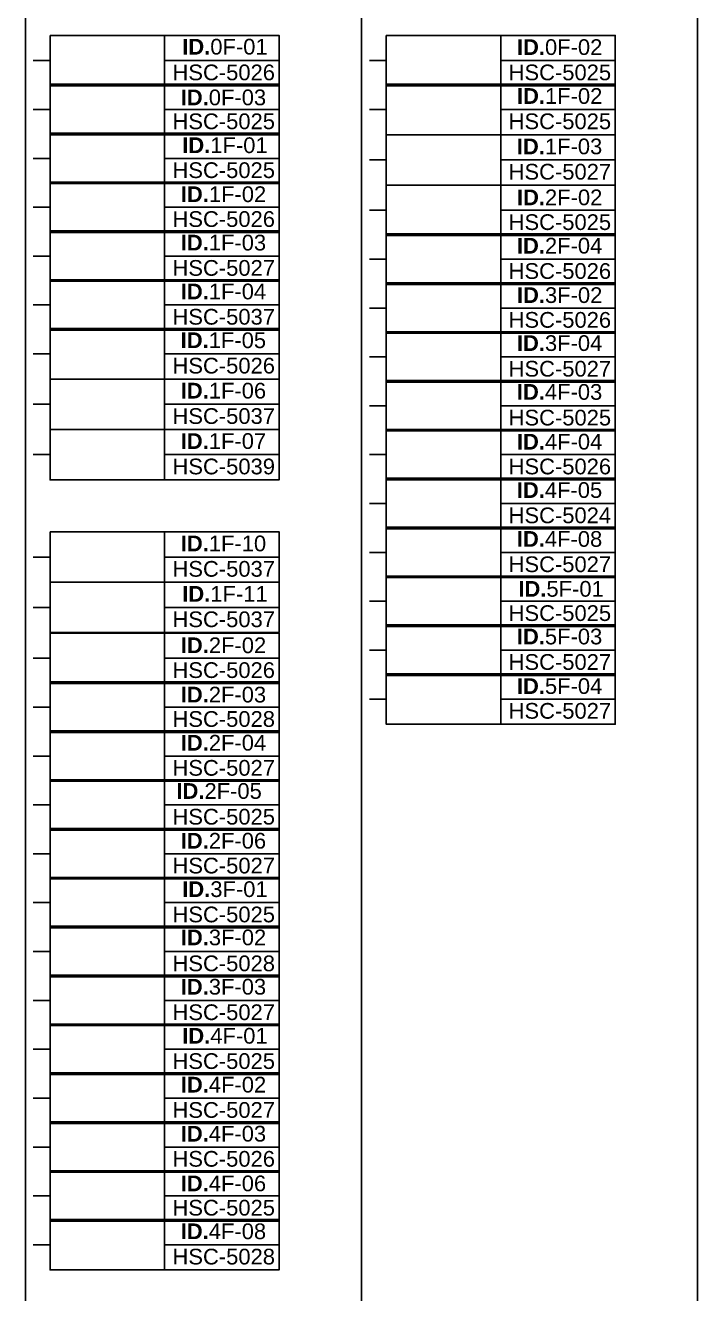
# Model space of a CAD drawing. Header units: metres. Extents: x -325 to 301, y -147 to 149.
# Drawn here: x -117.77 to -97.77, y -4.68 to 33.05 of the extents above; entities that cross this region are included whole.
import ezdxf

# ---------------------------------------------------------------- set-up
doc = ezdxf.new("R2010")
doc.units = ezdxf.units.M
for name, color, linetype in [('A-KEYPLAN DETAILS POINT', 3, 'Continuous'), ('A-KEYPLAN_HATCH', 7, 'Continuous'), ('A_TEXT_2', 7, 'Continuous')]:
    doc.layers.add(name, color=color, linetype=linetype)
doc.layers.add('A-KEYPLAN ID', color=7, linetype='Continuous', true_color=0x7f3f00)
doc.styles.get("Standard").update_dxf_attribs({"font": 'arial.ttf'})

# ---------------------------------------------------------------- blocks, each defined once
blk = doc.blocks.new('0F_1_QAD')
at = {"layer": 'A-KEYPLAN DETAILS POINT'}
blk.add_lwpolyline([(0, 0), (-0.5, 0)], dxfattribs=at)
at = {"layer": 'A-KEYPLAN ID'}
for points in [[(0, 0.75), (3.408, 0.75), (3.408, -0.75), (0, -0.75)], [(3.408, 0.75), (6.816, 0.75), (6.816, 0), (3.408, 0)], [(3.408, 0), (6.816, 0), (6.816, -0.75), (3.408, -0.75)]]:
    blk.add_lwpolyline(points, close=True, dxfattribs=at)
at = {"layer": 'A_TEXT_2', "attachment_point": 1}
for s, insert, char_height in [('\\pi0.17352;{\\fArial|b1|i0|c0|p34;ID.}0F-01', (3.759, 0.647), 0.46757), ('HSC-5026', (3.642, -0.118), 0.4676)]:
    blk.add_mtext_dynamic_manual_height_columns(s, width=2.72351, gutter_width=2.805, heights=[0], dxfattribs=dict(at, insert=insert, char_height=char_height))
blk = doc.blocks.new('0F_3_QAD')
at = {"layer": 'A-KEYPLAN DETAILS POINT'}
blk.add_lwpolyline([(0, 0), (-0.5, 0)], dxfattribs=at)
at = {"layer": 'A-KEYPLAN ID'}
for points in [[(0, 0.75), (3.408, 0.75), (3.408, -0.75), (0, -0.75)], [(3.408, 0.75), (6.816, 0.75), (6.816, 0), (3.408, 0)], [(3.408, 0), (6.816, 0), (6.816, -0.75), (3.408, -0.75)]]:
    blk.add_lwpolyline(points, close=True, dxfattribs=at)
at = {"layer": 'A_TEXT_2', "attachment_point": 1}
for s, insert, char_height in [('\\pi0.12839;{\\fArial|b1|i0|c0|p34;ID.}0F-03', (3.759, 0.593), 0.46757), ('HSC-5025', (3.642, -0.118), 0.4676)]:
    blk.add_mtext_dynamic_manual_height_columns(s, width=2.72351, gutter_width=2.805, heights=[0], dxfattribs=dict(at, insert=insert, char_height=char_height))
blk = doc.blocks.new('0F_2_TWQ')
at = {"layer": 'A-KEYPLAN DETAILS POINT'}
blk.add_lwpolyline([(0, 0), (-0.5, 0)], dxfattribs=at)
at = {"layer": 'A-KEYPLAN ID'}
for points in [[(0, 0.75), (3.408, 0.75), (3.408, -0.75), (0, -0.75)], [(3.408, 0.75), (6.816, 0.75), (6.816, 0), (3.408, 0)], [(3.408, 0), (6.816, 0), (6.816, -0.75), (3.408, -0.75)]]:
    blk.add_lwpolyline(points, close=True, dxfattribs=at)
at = {"layer": 'A_TEXT_2', "attachment_point": 1}
for s, insert, char_height in [('\\pi0.13079;{\\fArial|b1|i0|c0|p34;ID.}0F-02', (3.759, 0.635), 0.46757), ('HSC-5025', (3.642, -0.118), 0.4676)]:
    blk.add_mtext_dynamic_manual_height_columns(s, width=2.72351, gutter_width=2.805, heights=[0], dxfattribs=dict(at, insert=insert, char_height=char_height))
blk = doc.blocks.new('1F_6_QAD')
at = {"layer": 'A-KEYPLAN DETAILS POINT'}
blk.add_lwpolyline([(0, 0), (-0.5, 0)], dxfattribs=at)
at = {"layer": 'A-KEYPLAN ID'}
for points in [[(0, 0.75), (3.408, 0.75), (3.408, -0.75), (0, -0.75)], [(3.408, 0.75), (6.816, 0.75), (6.816, 0), (3.408, 0)], [(3.408, 0), (6.816, 0), (6.816, -0.75), (3.408, -0.75)]]:
    blk.add_lwpolyline(points, close=True, dxfattribs=at)
at = {"layer": 'A_TEXT_2', "attachment_point": 1}
for s, insert, char_height in [('\\pi0.12664;{\\fArial|b1|i0|c0|p34;ID.}1F-05', (3.759, 0.638), 0.46757), ('HSC-5026', (3.642, -0.118), 0.4676)]:
    blk.add_mtext_dynamic_manual_height_columns(s, width=2.72351, gutter_width=2.805, heights=[0], dxfattribs=dict(at, insert=insert, char_height=char_height))
blk = doc.blocks.new('1F_5_QAD')
at = {"layer": 'A-KEYPLAN DETAILS POINT'}
blk.add_lwpolyline([(0, 0), (-0.5, 0)], dxfattribs=at)
at = {"layer": 'A-KEYPLAN ID'}
for points in [[(0, 0.75), (3.408, 0.75), (3.408, -0.75), (0, -0.75)], [(3.408, 0.75), (6.816, 0.75), (6.816, 0), (3.408, 0)], [(3.408, 0), (6.816, 0), (6.816, -0.75), (3.408, -0.75)]]:
    blk.add_lwpolyline(points, close=True, dxfattribs=at)
at = {"layer": 'A_TEXT_2', "attachment_point": 1}
for s, insert, char_height in [('\\pi0.12839;{\\fArial|b1|i0|c0|p34;ID.}1F-03', (3.759, 0.635), 0.46757), ('HSC-5027', (3.642, -0.118), 0.4676)]:
    blk.add_mtext_dynamic_manual_height_columns(s, width=2.72351, gutter_width=2.805, heights=[0], dxfattribs=dict(at, insert=insert, char_height=char_height))
blk = doc.blocks.new('1F_2_QAD')
at = {"layer": 'A-KEYPLAN DETAILS POINT'}
blk.add_lwpolyline([(0, 0), (-0.5, 0)], dxfattribs=at)
at = {"layer": 'A-KEYPLAN ID'}
for points in [[(0, 0.75), (3.408, 0.75), (3.408, -0.75), (0, -0.75)], [(3.408, 0.75), (6.816, 0.75), (6.816, 0), (3.408, 0)], [(3.408, 0), (6.816, 0), (6.816, -0.75), (3.408, -0.75)]]:
    blk.add_lwpolyline(points, close=True, dxfattribs=at)
at = {"layer": 'A_TEXT_2', "attachment_point": 1}
for s, insert, char_height in [('\\pi0.13079;{\\fArial|b1|i0|c0|p34;ID.}1F-02', (3.759, 0.621), 0.46757), ('HSC-5026', (3.642, -0.118), 0.4676)]:
    blk.add_mtext_dynamic_manual_height_columns(s, width=2.72351, gutter_width=2.805, heights=[0], dxfattribs=dict(at, insert=insert, char_height=char_height))
blk = doc.blocks.new('1F_1_QAD')
at = {"layer": 'A-KEYPLAN DETAILS POINT'}
blk.add_lwpolyline([(0, 0), (-0.5, 0)], dxfattribs=at)
at = {"layer": 'A-KEYPLAN ID'}
for points in [[(0, 0.75), (3.408, 0.75), (3.408, -0.75), (0, -0.75)], [(3.408, 0.75), (6.816, 0.75), (6.816, 0), (3.408, 0)], [(3.408, 0), (6.816, 0), (6.816, -0.75), (3.408, -0.75)]]:
    blk.add_lwpolyline(points, close=True, dxfattribs=at)
at = {"layer": 'A_TEXT_2', "attachment_point": 1}
for s, width, insert, char_height in [('\\pi0.17352;{\\fArial|b1|i0|c0|p34;ID.}1F-01', 2.72351, (3.759, 0.625), 0.46757), ('HSC-5025', 2.64737, (3.642, -0.118), 0.4676)]:
    blk.add_mtext_dynamic_manual_height_columns(s, width=width, gutter_width=2.805, heights=[0], dxfattribs=dict(at, insert=insert, char_height=char_height))
blk = doc.blocks.new('1F_2_TWQ')
at = {"layer": 'A-KEYPLAN DETAILS POINT'}
blk.add_lwpolyline([(0, 0), (-0.5, 0)], dxfattribs=at)
at = {"layer": 'A-KEYPLAN ID'}
for points in [[(0, 0.75), (3.408, 0.75), (3.408, -0.75), (0, -0.75)], [(3.408, 0.75), (6.816, 0.75), (6.816, 0), (3.408, 0)], [(3.408, 0), (6.816, 0), (6.816, -0.75), (3.408, -0.75)]]:
    blk.add_lwpolyline(points, close=True, dxfattribs=at)
at = {"layer": 'A_TEXT_2', "attachment_point": 1}
for s, insert, char_height in [('\\pi0.13079;{\\fArial|b1|i0|c0|p34;ID.}1F-02', (3.759, 0.635), 0.46757), ('HSC-5025', (3.642, -0.118), 0.4676)]:
    blk.add_mtext_dynamic_manual_height_columns(s, width=2.72351, gutter_width=2.805, heights=[0], dxfattribs=dict(at, insert=insert, char_height=char_height))
blk = doc.blocks.new('2F_3_QAD')
at = {"layer": 'A-KEYPLAN DETAILS POINT'}
blk.add_lwpolyline([(0, 0), (-0.5, 0)], dxfattribs=at)
at = {"layer": 'A-KEYPLAN ID'}
for points in [[(0, 0.75), (3.408, 0.75), (3.408, -0.75), (0, -0.75)], [(3.408, 0.75), (6.816, 0.75), (6.816, 0), (3.408, 0)], [(3.408, 0), (6.816, 0), (6.816, -0.75), (3.408, -0.75)]]:
    blk.add_lwpolyline(points, close=True, dxfattribs=at)
at = {"layer": 'A_TEXT_2', "attachment_point": 1}
for s, insert, char_height in [('\\pi0.12839;{\\fArial|b1|i0|c0|p34;ID.}2F-03', (3.759, 0.608), 0.46757), ('HSC-5028', (3.642, -0.118), 0.4676)]:
    blk.add_mtext_dynamic_manual_height_columns(s, width=2.72351, gutter_width=2.805, heights=[0], dxfattribs=dict(at, insert=insert, char_height=char_height))
blk = doc.blocks.new('2F_2_QAD')
at = {"layer": 'A-KEYPLAN DETAILS POINT'}
blk.add_lwpolyline([(0, 0), (-0.5, 0)], dxfattribs=at)
at = {"layer": 'A-KEYPLAN ID'}
for points in [[(0, 0.75), (3.408, 0.75), (3.408, -0.75), (0, -0.75)], [(3.408, 0.75), (6.816, 0.75), (6.816, 0), (3.408, 0)], [(3.408, 0), (6.816, 0), (6.816, -0.75), (3.408, -0.75)]]:
    blk.add_lwpolyline(points, close=True, dxfattribs=at)
at = {"layer": 'A_TEXT_2', "attachment_point": 1}
for s, insert, char_height in [('\\pi0.13079;{\\fArial|b1|i0|c0|p34;ID.}2F-02', (3.759, 0.621), 0.46757), ('HSC-5026', (3.642, -0.118), 0.4676)]:
    blk.add_mtext_dynamic_manual_height_columns(s, width=2.72351, gutter_width=2.805, heights=[0], dxfattribs=dict(at, insert=insert, char_height=char_height))
blk = doc.blocks.new('2F_6_QAD')
at = {"layer": 'A-KEYPLAN DETAILS POINT'}
blk.add_lwpolyline([(0, 0), (-0.5, 0)], dxfattribs=at)
at = {"layer": 'A-KEYPLAN ID'}
for points in [[(0, 0.75), (3.408, 0.75), (3.408, -0.75), (0, -0.75)], [(3.408, 0.75), (6.816, 0.75), (6.816, 0), (3.408, 0)], [(3.408, 0), (6.816, 0), (6.816, -0.75), (3.408, -0.75)]]:
    blk.add_lwpolyline(points, close=True, dxfattribs=at)
at = {"layer": 'A_TEXT_2', "attachment_point": 1}
for s, insert, char_height in [('\\pi0.12855;{\\fArial|b1|i0|c0|p34;ID.}2F-06', (3.759, 0.621), 0.46757), ('HSC-5027', (3.642, -0.118), 0.4676)]:
    blk.add_mtext_dynamic_manual_height_columns(s, width=2.72351, gutter_width=2.805, heights=[0], dxfattribs=dict(at, insert=insert, char_height=char_height))
blk = doc.blocks.new('2F_4_QAD')
at = {"layer": 'A-KEYPLAN DETAILS POINT'}
blk.add_lwpolyline([(0, 0), (-0.5, 0)], dxfattribs=at)
at = {"layer": 'A-KEYPLAN ID'}
for points in [[(0, 0.75), (3.408, 0.75), (3.408, -0.75), (0, -0.75)], [(3.408, 0.75), (6.816, 0.75), (6.816, 0), (3.408, 0)], [(3.408, 0), (6.816, 0), (6.816, -0.75), (3.408, -0.75)]]:
    blk.add_lwpolyline(points, close=True, dxfattribs=at)
at = {"layer": 'A_TEXT_2', "attachment_point": 1}
for s, insert, char_height in [('\\pi0.12935;{\\fArial|b1|i0|c0|p34;ID.}2F-04', (3.759, 0.629), 0.46757), ('HSC-5027', (3.642, -0.118), 0.4676)]:
    blk.add_mtext_dynamic_manual_height_columns(s, width=2.72351, gutter_width=2.805, heights=[0], dxfattribs=dict(at, insert=insert, char_height=char_height))
blk = doc.blocks.new('2F_5_QAD')
at = {"layer": 'A-KEYPLAN DETAILS POINT'}
blk.add_lwpolyline([(0, 0), (-0.5, 0)], dxfattribs=at)
at = {"layer": 'A-KEYPLAN ID'}
for points in [[(0, 0.75), (3.408, 0.75), (3.408, -0.75), (0, -0.75)], [(3.408, 0.75), (6.816, 0.75), (6.816, 0), (3.408, 0)], [(3.408, 0), (6.816, 0), (6.816, -0.75), (3.408, -0.75)]]:
    blk.add_lwpolyline(points, close=True, dxfattribs=at)
at = {"layer": 'A_TEXT_2', "attachment_point": 1}
for s, insert, char_height in [('{\\fArial|b1|i0|c0|p34;ID.}2F-05', (3.759, 0.648), 0.46757), ('HSC-5025', (3.642, -0.118), 0.4676)]:
    blk.add_mtext_dynamic_manual_height_columns(s, width=2.72351, gutter_width=2.805, heights=[0], dxfattribs=dict(at, insert=insert, char_height=char_height))
blk = doc.blocks.new('2F_2_TWQ')
at = {"layer": 'A-KEYPLAN DETAILS POINT'}
blk.add_lwpolyline([(0, 0), (-0.5, 0)], dxfattribs=at)
at = {"layer": 'A-KEYPLAN ID'}
for points in [[(0, 0.75), (3.408, 0.75), (3.408, -0.75), (0, -0.75)], [(3.408, 0.75), (6.816, 0.75), (6.816, 0), (3.408, 0)], [(3.408, 0), (6.816, 0), (6.816, -0.75), (3.408, -0.75)]]:
    blk.add_lwpolyline(points, close=True, dxfattribs=at)
at = {"layer": 'A_TEXT_2', "attachment_point": 1}
for s, insert, char_height in [('\\pi0.13079;{\\fArial|b1|i0|c0|p34;ID.}2F-02', (3.759, 0.619), 0.46757), ('HSC-5025', (3.642, -0.118), 0.4676)]:
    blk.add_mtext_dynamic_manual_height_columns(s, width=2.72351, gutter_width=2.805, heights=[0], dxfattribs=dict(at, insert=insert, char_height=char_height))
blk = doc.blocks.new('2F_4_TWQ')
at = {"layer": 'A-KEYPLAN DETAILS POINT'}
blk.add_lwpolyline([(0, 0), (-0.5, 0)], dxfattribs=at)
at = {"layer": 'A-KEYPLAN ID'}
for points in [[(0, 0.75), (3.408, 0.75), (3.408, -0.75), (0, -0.75)], [(3.408, 0.75), (6.816, 0.75), (6.816, 0), (3.408, 0)], [(3.408, 0), (6.816, 0), (6.816, -0.75), (3.408, -0.75)]]:
    blk.add_lwpolyline(points, close=True, dxfattribs=at)
at = {"layer": 'A_TEXT_2', "attachment_point": 1}
for s, insert, char_height in [('\\pi0.12935;{\\fArial|b1|i0|c0|p34;ID.}2F-04', (3.759, 0.635), 0.46757), ('HSC-5026', (3.642, -0.118), 0.4676)]:
    blk.add_mtext_dynamic_manual_height_columns(s, width=2.72351, gutter_width=2.805, heights=[0], dxfattribs=dict(at, insert=insert, char_height=char_height))
blk = doc.blocks.new('3F_1_QAD')
at = {"layer": 'A-KEYPLAN DETAILS POINT'}
blk.add_lwpolyline([(0, 0), (-0.5, 0)], dxfattribs=at)
at = {"layer": 'A-KEYPLAN ID'}
for points in [[(0, 0.75), (3.408, 0.75), (3.408, -0.75), (0, -0.75)], [(3.408, 0.75), (6.816, 0.75), (6.816, 0), (3.408, 0)], [(3.408, 0), (6.816, 0), (6.816, -0.75), (3.408, -0.75)]]:
    blk.add_lwpolyline(points, close=True, dxfattribs=at)
at = {"layer": 'A_TEXT_2', "attachment_point": 1}
for s, insert, char_height in [('\\pi0.17352;{\\fArial|b1|i0|c0|p34;ID.}3F-01', (3.759, 0.635), 0.46757), ('HSC-5025', (3.642, -0.118), 0.4676)]:
    blk.add_mtext_dynamic_manual_height_columns(s, width=2.72351, gutter_width=2.805, heights=[0], dxfattribs=dict(at, insert=insert, char_height=char_height))
blk = doc.blocks.new('3F_3_QAD')
at = {"layer": 'A-KEYPLAN DETAILS POINT'}
blk.add_lwpolyline([(0, 0), (-0.5, 0)], dxfattribs=at)
at = {"layer": 'A-KEYPLAN ID'}
for points in [[(0, 0.75), (3.408, 0.75), (3.408, -0.75), (0, -0.75)], [(3.408, 0.75), (6.816, 0.75), (6.816, 0), (3.408, 0)], [(3.408, 0), (6.816, 0), (6.816, -0.75), (3.408, -0.75)]]:
    blk.add_lwpolyline(points, close=True, dxfattribs=at)
at = {"layer": 'A_TEXT_2', "attachment_point": 1}
for s, insert, char_height in [('\\pi0.12839;{\\fArial|b1|i0|c0|p34;ID.}3F-03', (3.759, 0.64), 0.46757), ('HSC-5027', (3.642, -0.118), 0.4676)]:
    blk.add_mtext_dynamic_manual_height_columns(s, width=2.72351, gutter_width=2.805, heights=[0], dxfattribs=dict(at, insert=insert, char_height=char_height))
blk = doc.blocks.new('3F_2_QAD')
at = {"layer": 'A-KEYPLAN DETAILS POINT'}
blk.add_lwpolyline([(0, 0), (-0.5, 0)], dxfattribs=at)
at = {"layer": 'A-KEYPLAN ID'}
for points in [[(0, 0.75), (3.408, 0.75), (3.408, -0.75), (0, -0.75)], [(3.408, 0.75), (6.816, 0.75), (6.816, 0), (3.408, 0)], [(3.408, 0), (6.816, 0), (6.816, -0.75), (3.408, -0.75)]]:
    blk.add_lwpolyline(points, close=True, dxfattribs=at)
at = {"layer": 'A_TEXT_2', "attachment_point": 1}
for s, insert, char_height in [('\\pi0.13079;{\\fArial|b1|i0|c0|p34;ID.}3F-02', (3.759, 0.654), 0.46757), ('HSC-5028', (3.642, -0.118), 0.4676)]:
    blk.add_mtext_dynamic_manual_height_columns(s, width=2.72351, gutter_width=2.805, heights=[0], dxfattribs=dict(at, insert=insert, char_height=char_height))
blk = doc.blocks.new('3F_2_TWQ')
at = {"layer": 'A-KEYPLAN DETAILS POINT'}
blk.add_lwpolyline([(0, 0), (-0.5, 0)], dxfattribs=at)
at = {"layer": 'A-KEYPLAN ID'}
for points in [[(0, 0.75), (3.408, 0.75), (3.408, -0.75), (0, -0.75)], [(3.408, 0.75), (6.816, 0.75), (6.816, 0), (3.408, 0)], [(3.408, 0), (6.816, 0), (6.816, -0.75), (3.408, -0.75)]]:
    blk.add_lwpolyline(points, close=True, dxfattribs=at)
at = {"layer": 'A_TEXT_2', "attachment_point": 1}
for s, insert, char_height in [('\\pi0.13079;{\\fArial|b1|i0|c0|p34;ID.}3F-02', (3.759, 0.619), 0.46757), ('HSC-5026', (3.642, -0.118), 0.4676)]:
    blk.add_mtext_dynamic_manual_height_columns(s, width=2.72351, gutter_width=2.805, heights=[0], dxfattribs=dict(at, insert=insert, char_height=char_height))
blk = doc.blocks.new('3F_4_TWQ')
at = {"layer": 'A-KEYPLAN DETAILS POINT'}
blk.add_lwpolyline([(0, 0), (-0.5, 0)], dxfattribs=at)
at = {"layer": 'A-KEYPLAN ID'}
for points in [[(0, 0.75), (3.408, 0.75), (3.408, -0.75), (0, -0.75)], [(3.408, 0.75), (6.816, 0.75), (6.816, 0), (3.408, 0)], [(3.408, 0), (6.816, 0), (6.816, -0.75), (3.408, -0.75)]]:
    blk.add_lwpolyline(points, close=True, dxfattribs=at)
at = {"layer": 'A_TEXT_2', "attachment_point": 1}
for s, insert, char_height in [('\\pi0.12935;{\\fArial|b1|i0|c0|p34;ID.}3F-04', (3.759, 0.645), 0.46757), ('HSC-5027', (3.642, -0.118), 0.4676)]:
    blk.add_mtext_dynamic_manual_height_columns(s, width=2.72351, gutter_width=2.805, heights=[0], dxfattribs=dict(at, insert=insert, char_height=char_height))
blk = doc.blocks.new('4F_2_QAD')
at = {"layer": 'A-KEYPLAN DETAILS POINT'}
blk.add_lwpolyline([(0, 0), (-0.5, 0)], dxfattribs=at)
at = {"layer": 'A-KEYPLAN ID'}
for points in [[(0, 0.75), (3.408, 0.75), (3.408, -0.75), (0, -0.75)], [(3.408, 0.75), (6.816, 0.75), (6.816, 0), (3.408, 0)], [(3.408, 0), (6.816, 0), (6.816, -0.75), (3.408, -0.75)]]:
    blk.add_lwpolyline(points, close=True, dxfattribs=at)
at = {"layer": 'A_TEXT_2', "attachment_point": 1}
for s, insert, char_height in [('\\pi0.13079;{\\fArial|b1|i0|c0|p34;ID.}4F-02', (3.759, 0.635), 0.46757), ('HSC-5027', (3.642, -0.118), 0.4676)]:
    blk.add_mtext_dynamic_manual_height_columns(s, width=2.72351, gutter_width=2.805, heights=[0], dxfattribs=dict(at, insert=insert, char_height=char_height))
blk = doc.blocks.new('4F_6_QAD')
at = {"layer": 'A-KEYPLAN DETAILS POINT'}
blk.add_lwpolyline([(0, 0), (-0.5, 0)], dxfattribs=at)
at = {"layer": 'A-KEYPLAN ID'}
for points in [[(0, 0.75), (3.408, 0.75), (3.408, -0.75), (0, -0.75)], [(3.408, 0.75), (6.816, 0.75), (6.816, 0), (3.408, 0)], [(3.408, 0), (6.816, 0), (6.816, -0.75), (3.408, -0.75)]]:
    blk.add_lwpolyline(points, close=True, dxfattribs=at)
at = {"layer": 'A_TEXT_2', "attachment_point": 1}
for s, insert, char_height in [('\\pi0.12855;{\\fArial|b1|i0|c0|p34;ID.}4F-06', (3.759, 0.605), 0.46757), ('HSC-5025', (3.642, -0.118), 0.4676)]:
    blk.add_mtext_dynamic_manual_height_columns(s, width=2.72351, gutter_width=2.805, heights=[0], dxfattribs=dict(at, insert=insert, char_height=char_height))
blk = doc.blocks.new('4F_8_QAD')
at = {"layer": 'A-KEYPLAN DETAILS POINT'}
blk.add_lwpolyline([(0, 0), (-0.5, 0)], dxfattribs=at)
at = {"layer": 'A-KEYPLAN ID'}
for points in [[(0, 0.75), (3.408, 0.75), (3.408, -0.75), (0, -0.75)], [(3.408, 0.75), (6.816, 0.75), (6.816, 0), (3.408, 0)], [(3.408, 0), (6.816, 0), (6.816, -0.75), (3.408, -0.75)]]:
    blk.add_lwpolyline(points, close=True, dxfattribs=at)
at = {"layer": 'A_TEXT_2', "attachment_point": 1}
for s, insert, char_height in [('\\pi0.12791;{\\fArial|b1|i0|c0|p34;ID.}4F-08', (3.759, 0.635), 0.46757), ('HSC-5028', (3.642, -0.118), 0.4676)]:
    blk.add_mtext_dynamic_manual_height_columns(s, width=2.72351, gutter_width=2.805, heights=[0], dxfattribs=dict(at, insert=insert, char_height=char_height))
blk = doc.blocks.new('4F_3_QAD')
at = {"layer": 'A-KEYPLAN DETAILS POINT'}
blk.add_lwpolyline([(0, 0), (-0.5, 0)], dxfattribs=at)
at = {"layer": 'A-KEYPLAN ID'}
for points in [[(0, 0.75), (3.408, 0.75), (3.408, -0.75), (0, -0.75)], [(3.408, 0.75), (6.816, 0.75), (6.816, 0), (3.408, 0)], [(3.408, 0), (6.816, 0), (6.816, -0.75), (3.408, -0.75)]]:
    blk.add_lwpolyline(points, close=True, dxfattribs=at)
at = {"layer": 'A_TEXT_2', "attachment_point": 1}
for s, insert, char_height in [('\\pi0.12839;{\\fArial|b1|i0|c0|p34;ID.}4F-03', (3.759, 0.63), 0.46757), ('HSC-5026', (3.642, -0.118), 0.4676)]:
    blk.add_mtext_dynamic_manual_height_columns(s, width=2.72351, gutter_width=2.805, heights=[0], dxfattribs=dict(at, insert=insert, char_height=char_height))
blk = doc.blocks.new('4F_1_QAD')
at = {"layer": 'A-KEYPLAN DETAILS POINT'}
blk.add_lwpolyline([(0, 0), (-0.5, 0)], dxfattribs=at)
at = {"layer": 'A-KEYPLAN ID'}
for points in [[(0, 0.75), (3.408, 0.75), (3.408, -0.75), (0, -0.75)], [(3.408, 0.75), (6.816, 0.75), (6.816, 0), (3.408, 0)], [(3.408, 0), (6.816, 0), (6.816, -0.75), (3.408, -0.75)]]:
    blk.add_lwpolyline(points, close=True, dxfattribs=at)
at = {"layer": 'A_TEXT_2', "attachment_point": 1}
for s, insert, char_height in [('\\pi0.17352;{\\fArial|b1|i0|c0|p34;ID.}4F-01', (3.759, 0.635), 0.46757), ('HSC-5025', (3.642, -0.118), 0.4676)]:
    blk.add_mtext_dynamic_manual_height_columns(s, width=2.72351, gutter_width=2.805, heights=[0], dxfattribs=dict(at, insert=insert, char_height=char_height))
blk = doc.blocks.new('4F_3_TWQ')
at = {"layer": 'A-KEYPLAN DETAILS POINT'}
blk.add_lwpolyline([(0, 0), (-0.5, 0)], dxfattribs=at)
at = {"layer": 'A-KEYPLAN ID'}
for points in [[(0, 0.75), (3.408, 0.75), (3.408, -0.75), (0, -0.75)], [(3.408, 0.75), (6.816, 0.75), (6.816, 0), (3.408, 0)], [(3.408, 0), (6.816, 0), (6.816, -0.75), (3.408, -0.75)]]:
    blk.add_lwpolyline(points, close=True, dxfattribs=at)
at = {"layer": 'A_TEXT_2', "attachment_point": 1}
for s, insert, char_height in [('\\pi0.12839;{\\fArial|b1|i0|c0|p34;ID.}4F-03', (3.759, 0.646), 0.46757), ('HSC-5025', (3.642, -0.118), 0.4676)]:
    blk.add_mtext_dynamic_manual_height_columns(s, width=2.72351, gutter_width=2.805, heights=[0], dxfattribs=dict(at, insert=insert, char_height=char_height))
blk = doc.blocks.new('4F_8_TWQ')
at = {"layer": 'A-KEYPLAN DETAILS POINT'}
blk.add_lwpolyline([(0, 0), (-0.5, 0)], dxfattribs=at)
at = {"layer": 'A-KEYPLAN ID'}
for points in [[(0, 0.75), (3.408, 0.75), (3.408, -0.75), (0, -0.75)], [(3.408, 0.75), (6.816, 0.75), (6.816, 0), (3.408, 0)], [(3.408, 0), (6.816, 0), (6.816, -0.75), (3.408, -0.75)]]:
    blk.add_lwpolyline(points, close=True, dxfattribs=at)
at = {"layer": 'A_TEXT_2', "attachment_point": 1}
for s, insert, char_height in [('\\pi0.12791;{\\fArial|b1|i0|c0|p34;ID.}4F-08', (3.759, 0.635), 0.46757), ('HSC-5027', (3.642, -0.118), 0.4676)]:
    blk.add_mtext_dynamic_manual_height_columns(s, width=2.72351, gutter_width=2.805, heights=[0], dxfattribs=dict(at, insert=insert, char_height=char_height))
blk = doc.blocks.new('4F_5_TWQ')
at = {"layer": 'A-KEYPLAN DETAILS POINT'}
blk.add_lwpolyline([(0, 0), (-0.5, 0)], dxfattribs=at)
at = {"layer": 'A-KEYPLAN ID'}
for points in [[(0, 0.75), (3.408, 0.75), (3.408, -0.75), (0, -0.75)], [(3.408, 0.75), (6.816, 0.75), (6.816, 0), (3.408, 0)], [(3.408, 0), (6.816, 0), (6.816, -0.75), (3.408, -0.75)]]:
    blk.add_lwpolyline(points, close=True, dxfattribs=at)
at = {"layer": 'A_TEXT_2', "attachment_point": 1}
for s, insert, char_height in [('\\pi0.12664;{\\fArial|b1|i0|c0|p34;ID.}4F-05', (3.759, 0.635), 0.46757), ('HSC-5024', (3.642, -0.118), 0.4676)]:
    blk.add_mtext_dynamic_manual_height_columns(s, width=2.72351, gutter_width=2.805, heights=[0], dxfattribs=dict(at, insert=insert, char_height=char_height))
blk = doc.blocks.new('4F_4_TWQ')
at = {"layer": 'A-KEYPLAN DETAILS POINT'}
blk.add_lwpolyline([(0, 0), (-0.5, 0)], dxfattribs=at)
at = {"layer": 'A-KEYPLAN ID'}
for points in [[(0, 0.75), (3.408, 0.75), (3.408, -0.75), (0, -0.75)], [(3.408, 0.75), (6.816, 0.75), (6.816, 0), (3.408, 0)], [(3.408, 0), (6.816, 0), (6.816, -0.75), (3.408, -0.75)]]:
    blk.add_lwpolyline(points, close=True, dxfattribs=at)
at = {"layer": 'A_TEXT_2', "attachment_point": 1}
for s, insert, char_height in [('\\pi0.12935;{\\fArial|b1|i0|c0|p34;ID.}4F-04', (3.759, 0.619), 0.46757), ('HSC-5026', (3.642, -0.118), 0.4676)]:
    blk.add_mtext_dynamic_manual_height_columns(s, width=2.72351, gutter_width=2.805, heights=[0], dxfattribs=dict(at, insert=insert, char_height=char_height))
blk = doc.blocks.new('5F_1_TWQ')
at = {"layer": 'A-KEYPLAN DETAILS POINT'}
blk.add_lwpolyline([(0, 0), (-0.5, 0)], dxfattribs=at)
at = {"layer": 'A-KEYPLAN ID'}
for points in [[(0, 0.75), (3.408, 0.75), (3.408, -0.75), (0, -0.75)], [(3.408, 0.75), (6.816, 0.75), (6.816, 0), (3.408, 0)], [(3.408, 0), (6.816, 0), (6.816, -0.75), (3.408, -0.75)]]:
    blk.add_lwpolyline(points, close=True, dxfattribs=at)
at = {"layer": 'A_TEXT_2', "attachment_point": 1}
for s, insert, char_height in [('\\pi0.17352;{\\fArial|b1|i0|c0|p34;ID.}5F-01', (3.759, 0.604), 0.46757), ('HSC-5025', (3.642, -0.118), 0.4676)]:
    blk.add_mtext_dynamic_manual_height_columns(s, width=2.72351, gutter_width=2.805, heights=[0], dxfattribs=dict(at, insert=insert, char_height=char_height))
blk = doc.blocks.new('5F_4_TWQ')
at = {"layer": 'A-KEYPLAN DETAILS POINT'}
blk.add_lwpolyline([(0, 0), (-0.5, 0)], dxfattribs=at)
at = {"layer": 'A-KEYPLAN ID'}
for points in [[(0, 0.75), (3.408, 0.75), (3.408, -0.75), (0, -0.75)], [(3.408, 0.75), (6.816, 0.75), (6.816, 0), (3.408, 0)], [(3.408, 0), (6.816, 0), (6.816, -0.75), (3.408, -0.75)]]:
    blk.add_lwpolyline(points, close=True, dxfattribs=at)
at = {"layer": 'A_TEXT_2', "attachment_point": 1}
for s, insert, char_height in [('\\pi0.12935;{\\fArial|b1|i0|c0|p34;ID.}5F-04', (3.759, 0.619), 0.46757), ('HSC-5027', (3.642, -0.118), 0.4676)]:
    blk.add_mtext_dynamic_manual_height_columns(s, width=2.72351, gutter_width=2.805, heights=[0], dxfattribs=dict(at, insert=insert, char_height=char_height))
blk = doc.blocks.new('5F_3_TWQ')
at = {"layer": 'A-KEYPLAN DETAILS POINT'}
blk.add_lwpolyline([(0, 0), (-0.5, 0)], dxfattribs=at)
at = {"layer": 'A-KEYPLAN ID'}
for points in [[(0, 0.75), (3.408, 0.75), (3.408, -0.75), (0, -0.75)], [(3.408, 0.75), (6.816, 0.75), (6.816, 0), (3.408, 0)], [(3.408, 0), (6.816, 0), (6.816, -0.75), (3.408, -0.75)]]:
    blk.add_lwpolyline(points, close=True, dxfattribs=at)
at = {"layer": 'A_TEXT_2', "attachment_point": 1}
for s, insert, char_height in [('\\pi0.12839;{\\fArial|b1|i0|c0|p34;ID.}5F-03', (3.759, 0.64), 0.46757), ('HSC-5027', (3.642, -0.118), 0.4676)]:
    blk.add_mtext_dynamic_manual_height_columns(s, width=2.72351, gutter_width=2.805, heights=[0], dxfattribs=dict(at, insert=insert, char_height=char_height))
blk = doc.blocks.new('1F_6_QAD_')
at = {"layer": 'A-KEYPLAN DETAILS POINT'}
blk.add_lwpolyline([(0.5, 0), (0, 0)], dxfattribs=at)
at = {"layer": 'A-KEYPLAN ID'}
for points in [[(0.5, 0.75), (3.908, 0.75), (3.908, -0.75), (0.5, -0.75)], [(3.908, 0.75), (7.316, 0.75), (7.316, 0), (3.908, 0)], [(3.908, 0), (7.316, 0), (7.316, -0.75), (3.908, -0.75)]]:
    blk.add_lwpolyline(points, close=True, dxfattribs=at)
at = {"layer": 'A_TEXT_2', "attachment_point": 1}
for s, insert, char_height in [('\\pi0.12855;{\\fArial|b1|i0|c0|p34;ID.}1F-06', (4.259, 0.638), 0.46757), ('HSC-5037', (4.142, -0.118), 0.4676)]:
    blk.add_mtext_dynamic_manual_height_columns(s, width=2.72351, gutter_width=2.805, heights=[0], dxfattribs=dict(at, insert=insert, char_height=char_height))
blk = doc.blocks.new('1F_7_QAD')
at = {"layer": 'A-KEYPLAN DETAILS POINT'}
blk.add_lwpolyline([(0.5, 0), (0, 0)], dxfattribs=at)
at = {"layer": 'A-KEYPLAN ID'}
for points in [[(0.5, 0.75), (3.908, 0.75), (3.908, -0.75), (0.5, -0.75)], [(3.908, 0.75), (7.316, 0.75), (7.316, 0), (3.908, 0)], [(3.908, 0), (7.316, 0), (7.316, -0.75), (3.908, -0.75)]]:
    blk.add_lwpolyline(points, close=True, dxfattribs=at)
at = {"layer": 'A_TEXT_2', "attachment_point": 1}
for s, insert, char_height in [('\\pi0.12839;{\\fArial|b1|i0|c0|p34;ID.}1F-07', (4.259, 0.638), 0.46757), ('HSC-5039', (4.142, -0.118), 0.4676)]:
    blk.add_mtext_dynamic_manual_height_columns(s, width=2.72351, gutter_width=2.805, heights=[0], dxfattribs=dict(at, insert=insert, char_height=char_height))
blk = doc.blocks.new('1F_10_QAD')
at = {"layer": 'A-KEYPLAN DETAILS POINT'}
blk.add_lwpolyline([(0.5, 0), (0, 0)], dxfattribs=at)
at = {"layer": 'A-KEYPLAN ID'}
for points in [[(0.5, 0.75), (3.908, 0.75), (3.908, -0.75), (0.5, -0.75)], [(3.908, 0.75), (7.316, 0.75), (7.316, 0), (3.908, 0)], [(3.908, 0), (7.316, 0), (7.316, -0.75), (3.908, -0.75)]]:
    blk.add_lwpolyline(points, close=True, dxfattribs=at)
at = {"layer": 'A_TEXT_2', "attachment_point": 1}
for s, insert, char_height in [('\\pi0.12919;{\\fArial|b1|i0|c0|p34;ID.}1F-10', (4.259, 0.638), 0.46757), ('HSC-5037', (4.142, -0.118), 0.4676)]:
    blk.add_mtext_dynamic_manual_height_columns(s, width=2.72351, gutter_width=2.805, heights=[0], dxfattribs=dict(at, insert=insert, char_height=char_height))
blk = doc.blocks.new('1F_11_QAD')
at = {"layer": 'A-KEYPLAN DETAILS POINT'}
blk.add_lwpolyline([(0.5, 0), (0, 0)], dxfattribs=at)
at = {"layer": 'A-KEYPLAN ID'}
for points in [[(0.5, 0.75), (3.908, 0.75), (3.908, -0.75), (0.5, -0.75)], [(3.908, 0.75), (7.316, 0.75), (7.316, 0), (3.908, 0)], [(3.908, 0), (7.316, 0), (7.316, -0.75), (3.908, -0.75)]]:
    blk.add_lwpolyline(points, close=True, dxfattribs=at)
at = {"layer": 'A_TEXT_2', "attachment_point": 1}
for s, insert, char_height in [('\\pi0.17352;{\\fArial|b1|i0|c0|p34;ID.}1F-11', (4.259, 0.638), 0.46757), ('HSC-5037', (4.142, -0.118), 0.4676)]:
    blk.add_mtext_dynamic_manual_height_columns(s, width=2.72351, gutter_width=2.805, heights=[0], dxfattribs=dict(at, insert=insert, char_height=char_height))
blk = doc.blocks.new('1F_4_QAD')
at = {"layer": 'A-KEYPLAN DETAILS POINT'}
blk.add_lwpolyline([(0.5, 0), (0, 0)], dxfattribs=at)
at = {"layer": 'A-KEYPLAN ID'}
for points in [[(0.5, 0.75), (3.908, 0.75), (3.908, -0.75), (0.5, -0.75)], [(3.908, 0.75), (7.316, 0.75), (7.316, 0), (3.908, 0)], [(3.908, 0), (7.316, 0), (7.316, -0.75), (3.908, -0.75)]]:
    blk.add_lwpolyline(points, close=True, dxfattribs=at)
at = {"layer": 'A_TEXT_2', "attachment_point": 1}
for s, insert, char_height in [('\\pi0.12935;{\\fArial|b1|i0|c0|p34;ID.}1F-04', (4.259, 0.635), 0.46757), ('HSC-5037', (4.142, -0.118), 0.4676)]:
    blk.add_mtext_dynamic_manual_height_columns(s, width=2.72351, gutter_width=2.805, heights=[0], dxfattribs=dict(at, insert=insert, char_height=char_height))
blk = doc.blocks.new('1F_3_TWQ')
at = {"layer": 'A-KEYPLAN DETAILS POINT'}
blk.add_lwpolyline([(0.5, 0), (0, 0)], dxfattribs=at)
at = {"layer": 'A-KEYPLAN ID'}
for points in [[(0.5, 0.75), (3.908, 0.75), (3.908, -0.75), (0.5, -0.75)], [(3.908, 0.75), (7.316, 0.75), (7.316, 0), (3.908, 0)], [(3.908, 0), (7.316, 0), (7.316, -0.75), (3.908, -0.75)]]:
    blk.add_lwpolyline(points, close=True, dxfattribs=at)
at = {"layer": 'A_TEXT_2', "attachment_point": 1}
for s, insert, char_height in [('\\pi0.12839;{\\fArial|b1|i0|c0|p34;ID.}1F-03', (4.259, 0.635), 0.46757), ('HSC-5027', (4.142, -0.118), 0.4676)]:
    blk.add_mtext_dynamic_manual_height_columns(s, width=2.72351, gutter_width=2.805, heights=[0], dxfattribs=dict(at, insert=insert, char_height=char_height))

msp = doc.modelspace()

# ---------------------------------------------------------------- linework, layer by layer
at = {"layer": 'A-KEYPLAN_HATCH'}
for points in [[(-117.766, -6.543), (-117.766, 33.457)], [(-107.766, -6.543), (-107.766, 33.457)], [(-97.766, -6.543), (-97.766, 33.457)]]:
    msp.add_lwpolyline(points, dxfattribs=at)

# ---------------------------------------------------------------- block references
for name, p in [('0F_1_QAD', (-117.031, 32.003)), ('0F_2_TWQ', (-107.031, 32.003)), ('0F_3_QAD', (-117.031, 30.548)), ('1F_2_TWQ', (-107.031, 30.548)), ('1F_1_QAD', (-117.031, 29.094)), ('1F_3_TWQ', (-107.531, 29.048)), ('1F_2_QAD', (-117.031, 27.64)), ('2F_2_TWQ', (-107.031, 27.548)), ('1F_5_QAD', (-117.031, 26.186)), ('2F_4_TWQ', (-107.031, 26.094)), ('1F_4_QAD', (-117.531, 24.732)), ('3F_2_TWQ', (-107.031, 24.64)), ('1F_6_QAD', (-117.031, 23.278)), ('3F_4_TWQ', (-107.031, 23.186)), ('1F_6_QAD_', (-117.531, 21.778)), ('4F_3_TWQ', (-107.031, 21.732)), ('1F_7_QAD', (-117.531, 20.278)), ('4F_4_TWQ', (-107.031, 20.278)), ('4F_5_TWQ', (-107.031, 18.824)), ('4F_8_TWQ', (-107.031, 17.369)), ('1F_10_QAD', (-117.531, 17.232)), ('5F_1_TWQ', (-107.031, 15.915)), ('1F_11_QAD', (-117.531, 15.732)), ('5F_3_TWQ', (-107.031, 14.461)), ('2F_2_QAD', (-117.031, 14.219)), ('5F_4_TWQ', (-107.031, 13.007)), ('2F_3_QAD', (-117.031, 12.765)), ('2F_4_QAD', (-117.031, 11.311)), ('2F_5_QAD', (-117.031, 9.857)), ('2F_6_QAD', (-117.031, 8.403)), ('3F_1_QAD', (-117.031, 6.949)), ('3F_2_QAD', (-117.031, 5.494)), ('3F_3_QAD', (-117.031, 4.04)), ('4F_1_QAD', (-117.031, 2.586)), ('4F_2_QAD', (-117.031, 1.132)), ('4F_3_QAD', (-117.031, -0.322)), ('4F_6_QAD', (-117.031, -1.776)), ('4F_8_QAD', (-117.031, -3.231))]:
    msp.add_blockref(name, p, dxfattribs=at)

doc.saveas('drawing.dxf')
